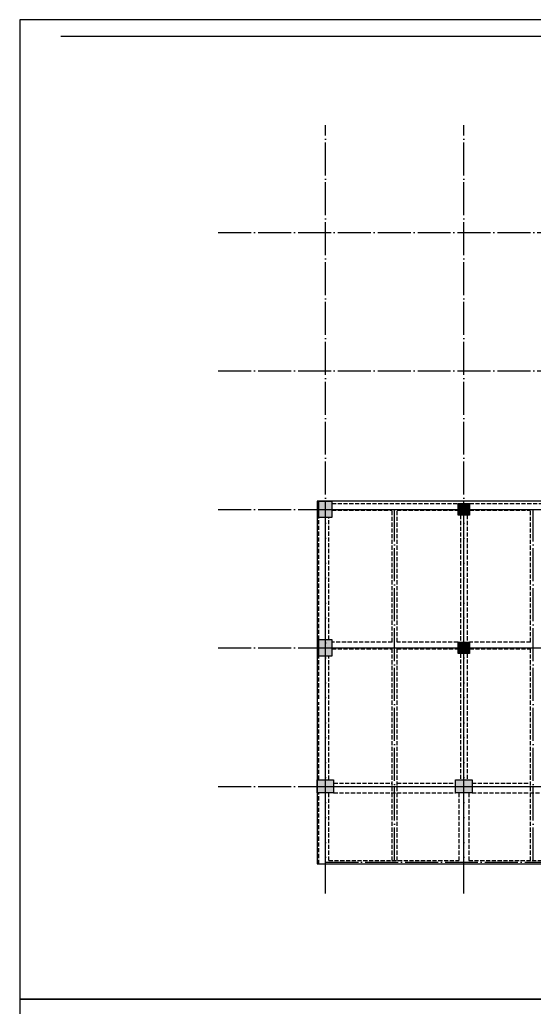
# Model space of a CAD drawing. Extents: x -186750 to 855523, y -12902 to 560425.
# Drawn here: x 407366 to 438591, y 224200 to 284100 of the extents above; entities that cross this region are included whole.
import ezdxf
from ezdxf.xclip import XClip

# ---------------------------------------------------------------- set-up
doc = ezdxf.new("R2010")
doc.units = 0
doc.header["$LTSCALE"] = 1000
doc.header["$MEASUREMENT"] = 0
doc.header["$XCLIPFRAME"] = 0
for name, pattern in [('104-10 轴网$0$DOTE', [2.4200000000000004, 2, -0.2, 0.02, -0.2]), ('DASH', [0.35, 0.25, -0.1]), ('DOTE', [2.4200000000000004, 2, -0.2, 0.02, -0.2]), ('X-104 8#10#平面$0$109-34 轴网$0$L1$0$$AUDIT_BAD_LTYPE1', [0])]:
    doc.linetypes.add(name, pattern=pattern)
for name, color, linetype in [('104-10 轴网$0$A_AXIS-轴线', 252, '104-10 轴网$0$DOTE'), ('a-dote', 14, 'DOTE'), ('s-beam', 4, 'DASH'), ('s-colu', 40, 'Continuous'), ('s-colu-hatc', 16, 'Continuous'), ('X-104 8#10#平面$0$A-TECH_结构', 252, 'Continuous')]:
    doc.layers.add(name, color=color, linetype=linetype)
doc.layers.add('X-104 8#10#平面$0$04-不打印_辅助线', color=165, linetype='Continuous', plot=False)

# ---------------------------------------------------------------- blocks, each defined once
blk = doc.blocks.new('X-104 8#10#平面$0$rhyseuyi')
at = {"layer": 'X-104 8#10#平面$0$A-TECH_结构', "linetype": 'X-104 8#10#平面$0$109-34 轴网$0$L1$0$$AUDIT_BAD_LTYPE1'}
blk.add_lwpolyline([(14900, 254900.0000000001), (-500, 254900.0000000001), (-500, 232900.0000000001), (17300, 232900.0000000001), (17300, 234300.0000000001), (28500, 234300.0000000001), (28500, 240999.9999860434), (28499.99999040505, 240999.9999860434), (28499.99999637482, 245949.9999873292), (33250.00000596704, 245949.9999873297), (33249.99999999683, 242900.0000000006), (33249.99999999275, 242900.0000000027), (33249.99999999287, 242700.0000000027), (45300, 242700.0000000001), (45300, 260500.0000000001), (43900, 260500.0000000001), (43900, 271700.0000000001), (21900, 271700.0000000001), (21900, 259100.0000000001), (14900, 259100.0000000001)], close=True, dxfattribs=at)
blk = doc.blocks.new('104-10 轴网')
at = {"layer": '104-10 轴网$0$A_AXIS-轴线', "linetype": '104-10 轴网$0$DOTE'}
for p, q in [((-5.093170329928398e-11, -6500.000000000015), (2.110027708113194e-10, 40100.00000000004)), ((8399.999999999949, -6500.000000000015), (8400.000000000211, 40100.00000000004)), ((-6500.000000000022, 33599.99999999999), (48500.00000000018, 33600.00000000004)), ((-6500.000000000022, 25199.99999999999), (48500.00000000018, 25200.00000000004)), ((-6500.000000000022, 16799.99999999999), (48500.00000000018, 16800.00000000004)), ((-6500.000000000022, 8399.999999999985), (48500.00000000018, 8400.000000000044)), ((-6500.000000000022, -1.477928890381008e-11), (48500.00000000018, 4.342837200965732e-11))]:
    blk.add_line(p, q, dxfattribs=at)
at = {"layer": 'Defpoints'}
blk.add_lwpolyline([(-16049.99999999992, 45500.00000000001), (58050.00000000011, 45499.99999999999), (58050.00000000011, -11900.00000000001), (-16049.99999999998, -11899.99999999996)], close=True, dxfattribs=at)
blk = doc.blocks.new('X-104 8#10#平面')
at = {"layer": 'X-104 8#10#平面$0$04-不打印_辅助线'}
for points in [[(-186749.9999999999, 224700), (-102649.9999999999, 224700), (-102649.9999999999, 284099.9999999999), (-186749.9999999999, 284099.9999999999)], [(-186749.9999999999, 165300), (-102649.9999999999, 165300), (-102649.9999999999, 224700), (-186749.9999999999, 224700)]]:
    blk.add_lwpolyline(points, close=True, dxfattribs=at)
at = {"linetype": 'X-104 8#10#平面$0$109-34 轴网$0$L1$0$$AUDIT_BAD_LTYPE1'}
ref = blk.add_blockref('104-10 轴网', (-168199.9999999999, 237599.9999999999), dxfattribs=at)
XClip(ref).set_block_clipping_path([(-16049.999999999924, -11899.999999999913), (58049.99999999998, 45500.00000000012)])
at = {"layer": 'X-104 8#10#平面$0$A-TECH_结构', "linetype": 'X-104 8#10#平面$0$109-34 轴网$0$L1$0$$AUDIT_BAD_LTYPE1'}
blk.add_blockref('X-104 8#10#平面$0$rhyseuyi', (-168199.9999999998, -1.164153218269348e-10), dxfattribs=at)
blk = doc.blocks.new('A$C36D1285A')
at = {"layer": 's-colu-hatc'}
h = blk.add_hatch(color=256, dxfattribs=at)
h.dxf.hatch_style = 1
h.paths.add_polyline_path([(-400.0000000003492, 254899.9999999981), (399.9999999996508, 254899.9999999981), (399.9999999996508, 253899.9999999981), (-400.0000000003492, 253899.9999999981)])
h = blk.add_hatch(color=256, dxfattribs=at)
h.dxf.hatch_style = 1
h.paths.add_polyline_path([(-400.0000000004657, 254899.9999999987), (399.9999999995343, 254899.9999999987), (399.9999999995343, 253899.9999999987), (-400.0000000004657, 253899.9999999987)])
h = blk.add_hatch(color=256, dxfattribs=at)
h.dxf.hatch_style = 1
h.paths.add_polyline_path([(8049.999999999767, 254749.9999999981), (8749.999999999767, 254749.9999999981), (8749.999999999767, 254049.9999999981), (8049.999999999767, 254049.9999999981)])
h = blk.add_hatch(color=256, dxfattribs=at)
h.dxf.hatch_style = 1
h.paths.add_polyline_path([(8049.999999999534, 254749.9999999987), (8749.999999999534, 254749.9999999987), (8749.999999999534, 254049.9999999987), (8049.999999999534, 254049.9999999987)])
h = blk.add_hatch(color=256, dxfattribs=at)
h.dxf.hatch_style = 1
h.paths.add_polyline_path([(-400.0000000003492, 246499.9999999981), (399.9999999996508, 246499.9999999981), (399.9999999996508, 245499.9999999981), (-400.0000000003492, 245499.9999999981)])
h = blk.add_hatch(color=256, dxfattribs=at)
h.dxf.hatch_style = 1
h.paths.add_polyline_path([(-400.0000000004657, 246499.9999999987), (399.9999999995343, 246499.9999999987), (399.9999999995343, 245499.9999999987), (-400.0000000004657, 245499.9999999987)])
h = blk.add_hatch(color=256, dxfattribs=at)
h.dxf.hatch_style = 1
h.paths.add_polyline_path([(8049.999999999767, 246349.9999999981), (8749.999999999767, 246349.9999999981), (8749.999999999767, 245649.9999999981), (8049.999999999767, 245649.9999999981)])
h = blk.add_hatch(color=256, dxfattribs=at)
h.dxf.hatch_style = 1
h.paths.add_polyline_path([(8049.999999999534, 246349.9999999987), (8749.999999999534, 246349.9999999987), (8749.999999999534, 245649.9999999987), (8049.999999999534, 245649.9999999987)])
h = blk.add_hatch(color=256, dxfattribs=at)
h.dxf.hatch_style = 1
h.paths.add_polyline_path([(-500.0000000002328, 237999.9999999981), (499.9999999997672, 237999.9999999981), (499.9999999997672, 237199.9999999981), (-500.0000000002328, 237199.9999999981)])
h = blk.add_hatch(color=256, dxfattribs=at)
h.dxf.hatch_style = 1
h.paths.add_polyline_path([(-500.0000000002328, 237999.9999999987), (499.9999999997672, 237999.9999999987), (499.9999999997672, 237199.9999999987), (-500.0000000002328, 237199.9999999987)])
h = blk.add_hatch(color=256, dxfattribs=at)
h.dxf.hatch_style = 1
h.paths.add_polyline_path([(7899.999999999767, 237999.9999999981), (8899.999999999767, 237999.9999999981), (8899.999999999767, 237199.9999999981), (7899.999999999767, 237199.9999999981)])
h = blk.add_hatch(color=256, dxfattribs=at)
h.dxf.hatch_style = 1
h.paths.add_polyline_path([(7899.999999999767, 237999.9999999987), (8899.999999999767, 237999.9999999987), (8899.999999999767, 237199.9999999987), (7899.999999999767, 237199.9999999987)])
at = {"layer": 'a-dote'}
for p, q in [((-2.328306436538696e-10, 231999.9999999987), (-4.656612873077393e-10, 254399.9999999987)), ((-4.656612873077393e-10, 254399.9999999987), (45199.99999999977, 254399.9999999986)), ((-2.328306436538696e-10, 231999.9999999981), (-3.492459654808044e-10, 254399.9999999981)), ((-3.492459654808044e-10, 254399.9999999981), (45199.99999999977, 254399.999999998)), ((4199.999999999767, 233099.999999998), (4199.999999999767, 254399.9999999987)), ((4199.999999999767, 233099.999999998), (4199.999999999767, 254399.9999999981)), ((8399.999999999767, 231999.9999999987), (8399.999999999767, 254399.9999999987)), ((8399.999999999767, 231999.9999999981), (8399.999999999767, 254399.9999999981)), ((12599.99999999977, 233099.9999999981), (12599.99999999977, 254399.9999999987)), ((12599.99999999977, 233099.9999999981), (12599.99999999977, 254399.9999999981)), ((-3.492459654808044e-10, 245999.9999999987), (45199.99999999977, 245999.9999999986)), ((-3.492459654808044e-10, 245999.9999999981), (45199.99999999977, 245999.999999998)), ((-2.328306436538696e-10, 237599.9999999987), (28349.99999999977, 237599.9999999987)), ((-2.328306436538696e-10, 237599.999999998), (28349.99999999977, 237599.999999998)), ((-2.328306436538696e-10, 232999.9999999987), (16799.99999999977, 232999.9999999987)), ((-2.328306436538696e-10, 232999.9999999981), (16799.99999999977, 232999.999999998))]:
    blk.add_line(p, q, dxfattribs=at)
at = {"layer": 's-beam'}
for p, q in [((399.9999999996508, 254749.9999999936), (8049.999999999767, 254749.9999999936)), ((8749.999999999767, 254749.9999999936), (14899.99999999977, 254749.9999999936)), ((399.9999999996508, 254349.9999999936), (4049.999999999767, 254349.9999999936)), ((4049.999999999767, 246349.9999999981), (4049.999999999767, 254349.9999999936)), ((4349.999999999767, 254349.9999999936), (8049.999999999767, 254349.9999999936)), ((4349.999999999767, 246349.9999999981), (4349.999999999767, 254349.9999999936)), ((8199.999999999767, 254049.9999999981), (8199.999999999767, 246349.9999999981)), ((8599.999999999767, 254049.9999999981), (8599.999999999767, 246349.9999999981)), ((8749.999999999767, 254349.9999999936), (12449.99999999977, 254349.9999999937)), ((12449.99999999977, 246349.9999999981), (12449.99999999977, 254349.9999999937)), ((-400.0000000002328, 246499.9999999981), (-400.0000000002328, 253899.9999999981)), ((199.9999999997672, 246499.9999999981), (199.9999999997672, 253899.9999999981)), ((4049.999999999767, 246349.9999999985), (399.9999999996508, 246349.9999999985)), ((8049.999999999767, 246349.9999999985), (4349.999999999767, 246349.9999999985)), ((12449.99999999977, 246349.9999999985), (8749.999999999767, 246349.9999999985)), ((399.9999999996508, 245949.9999999981), (4049.999999999767, 245949.9999999981)), ((4049.999999999767, 233099.9999999981), (4049.999999999767, 245949.9999999981)), ((4349.999999999767, 245949.9999999981), (8049.999999999767, 245949.9999999982)), ((4349.999999999767, 233099.9999999981), (4349.999999999767, 245949.9999999981)), ((8199.999999999767, 245649.9999999981), (8199.999999999767, 237999.9999999981)), ((8599.999999999767, 245649.9999999981), (8599.999999999767, 237999.9999999981)), ((8749.999999999767, 245949.9999999982), (12449.99999999977, 245949.9999999982)), ((12449.99999999977, 233099.9999999981), (12449.99999999977, 245949.9999999982)), ((-400.0000000002328, 242899.9999999981), (-400.0000000002328, 245499.9999999981)), ((199.9999999997672, 237999.9999999981), (199.9999999997672, 245499.9999999981)), ((-400.0000000002328, 237999.9999999981), (-400.0000000002328, 242699.9999999981)), ((499.9999999997672, 237799.9999999981), (4049.999999999767, 237799.9999999981)), ((4349.999999999767, 237799.9999999981), (7899.999999999767, 237799.9999999981)), ((8899.999999999767, 237799.9999999981), (12449.99999999977, 237799.9999999981)), ((-400.0000000002328, 232899.9999999981), (-400.0000000002328, 237199.9999999981)), ((199.9999999997672, 233099.9999999981), (199.9999999997672, 237199.9999999981)), ((499.9999999997672, 237199.9999999981), (7899.999999999767, 237199.9999999981)), ((8099.999999999767, 237199.9999999981), (8099.999999999767, 233099.9999999981)), ((8699.999999999767, 237199.9999999981), (8699.999999999767, 233099.9999999981)), ((8899.999999999767, 237199.9999999981), (16299.99999999977, 237199.999999998)), ((199.9999999997672, 233099.9999999981), (8099.999999999767, 233099.9999999981)), ((8699.999999999767, 233099.9999999981), (16599.99999999977, 233099.999999998)), ((-400.0000000002328, 232899.9999999981), (16999.99999999977, 232899.999999998))]:
    blk.add_line(p, q, dxfattribs=at)
at = {"layer": 's-colu'}
for points in [[(-400.0000000004657, 254899.9999999987), (399.9999999995343, 254899.9999999987), (399.9999999995343, 253899.9999999987), (-400.0000000004657, 253899.9999999987)], [(-400.0000000003492, 254899.9999999981), (399.9999999996508, 254899.9999999981), (399.9999999996508, 253899.9999999981), (-400.0000000003492, 253899.9999999981)], [(8049.999999999534, 254749.9999999987), (8749.999999999534, 254749.9999999987), (8749.999999999534, 254049.9999999987), (8049.999999999534, 254049.9999999987)], [(8049.999999999767, 254749.9999999981), (8749.999999999767, 254749.9999999981), (8749.999999999767, 254049.9999999981), (8049.999999999767, 254049.9999999981)], [(-400.0000000004657, 246499.9999999987), (399.9999999995343, 246499.9999999987), (399.9999999995343, 245499.9999999987), (-400.0000000004657, 245499.9999999987)], [(-400.0000000003492, 246499.9999999981), (399.9999999996508, 246499.9999999981), (399.9999999996508, 245499.9999999981), (-400.0000000003492, 245499.9999999981)], [(8049.999999999534, 246349.9999999987), (8749.999999999534, 246349.9999999987), (8749.999999999534, 245649.9999999987), (8049.999999999534, 245649.9999999987)], [(8049.999999999767, 246349.9999999981), (8749.999999999767, 246349.9999999981), (8749.999999999767, 245649.9999999981), (8049.999999999767, 245649.9999999981)], [(-500.0000000002328, 237999.9999999987), (499.9999999997672, 237999.9999999987), (499.9999999997672, 237199.9999999987), (-500.0000000002328, 237199.9999999987)], [(-500.0000000002328, 237999.9999999981), (499.9999999997672, 237999.9999999981), (499.9999999997672, 237199.9999999981), (-500.0000000002328, 237199.9999999981)], [(7899.999999999767, 237999.9999999987), (8899.999999999767, 237999.9999999987), (8899.999999999767, 237199.9999999987), (7899.999999999767, 237199.9999999987)], [(7899.999999999767, 237999.9999999981), (8899.999999999767, 237999.9999999981), (8899.999999999767, 237199.9999999981), (7899.999999999767, 237199.9999999981)]]:
    blk.add_lwpolyline(points, close=True, dxfattribs=at)

msp = doc.modelspace()

# ---------------------------------------------------------------- block references
for name, p in [('X-104 8#10#平面', (594116.4135819954, 2.701728651945793e-09)), ('A$C36D1285A', (425916.4135819954, 2.548309297957179e-09))]:
    msp.add_blockref(name, p)

doc.saveas('drawing.dxf')
